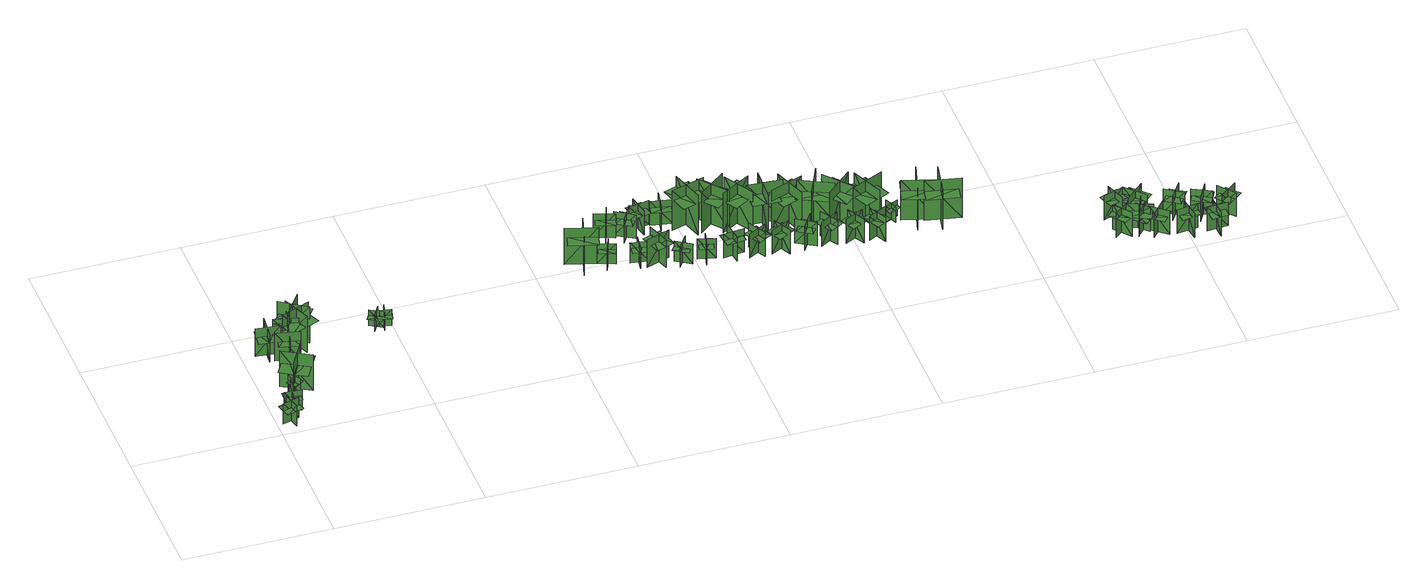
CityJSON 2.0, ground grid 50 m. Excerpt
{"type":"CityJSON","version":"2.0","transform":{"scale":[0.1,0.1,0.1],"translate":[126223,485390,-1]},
"CityObjects":{
"tree1":{"type":"SolitaryVegetationObject","geometry":[{"type":"MultiSurface","lod":"1","boundaries":[[[0,1,2]],[[0,2,3]],[[4,5,6]],[[4,6,7]],[[8,9,10]],[[8,10,11]],[[8,9,12]],[[8,12,13]]]}]},
"tree2":{"type":"SolitaryVegetationObject","geometry":[{"type":"MultiSurface","lod":"1","boundaries":[[[14,15,16]],[[14,16,17]],[[18,19,20]],[[18,20,21]],[[22,23,24]],[[22,24,25]],[[22,26,27]],[[22,27,23]]]}]},
"tree3":{"type":"SolitaryVegetationObject","geometry":[{"type":"MultiSurface","lod":"1","boundaries":[[[28,29,30]],[[28,30,31]],[[32,33,34]],[[32,34,35]],[[36,37,38]],[[36,38,39]],[[36,39,40]],[[36,40,41]]]}]},
"tree4":{"type":"SolitaryVegetationObject","geometry":[{"type":"MultiSurface","lod":"1","boundaries":[[[42,43,44]],[[42,44,45]],[[46,47,48]],[[46,48,49]],[[50,51,52]],[[50,52,53]],[[50,51,54]],[[50,54,55]]]}]},
"tree5":{"type":"SolitaryVegetationObject","geometry":[{"type":"MultiSurface","lod":"1","boundaries":[[[56,57,58]],[[56,58,59]],[[60,61,62]],[[60,62,63]],[[64,65,66]],[[64,66,67]],[[64,67,68]],[[64,68,69]]]}]},
"tree6":{"type":"SolitaryVegetationObject","geometry":[{"type":"MultiSurface","lod":"1","boundaries":[[[70,71,72]],[[70,72,73]],[[74,75,76]],[[74,76,77]],[[78,79,80]],[[78,80,81]],[[78,81,82]],[[78,82,83]]]}]},
"tree7":{"type":"SolitaryVegetationObject","geometry":[{"type":"MultiSurface","lod":"1","boundaries":[[[84,85,86]],[[84,86,87]],[[88,89,90]],[[88,90,91]],[[92,93,94]],[[92,94,95]],[[92,95,96]],[[92,96,97]]]}]},
"tree8":{"type":"SolitaryVegetationObject","geometry":[{"type":"MultiSurface","lod":"1","boundaries":[[[98,99,100]],[[98,100,101]],[[102,103,104]],[[102,104,105]],[[106,107,108]],[[106,108,109]],[[106,107,110]],[[106,110,111]]]}]},
"tree9":{"type":"SolitaryVegetationObject","geometry":[{"type":"MultiSurface","lod":"1","boundaries":[[[112,113,114]],[[112,114,115]],[[116,117,118]],[[116,118,119]],[[120,121,122]],[[120,122,123]],[[120,121,124]],[[120,124,125]]]}]},
"tree10":{"type":"SolitaryVegetationObject","geometry":[{"type":"MultiSurface","lod":"1","boundaries":[[[126,127,128]],[[126,128,129]],[[130,131,132]],[[130,132,133]],[[134,135,136]],[[134,136,137]],[[134,135,138]],[[134,138,139]]]}]},
"tree11":{"type":"SolitaryVegetationObject","geometry":[{"type":"MultiSurface","lod":"1","boundaries":[[[140,141,142]],[[140,142,143]],[[144,145,146]],[[144,146,147]],[[148,149,150]],[[148,150,151]],[[148,149,152]],[[148,152,153]]]}]},
"tree12":{"type":"SolitaryVegetationObject","geometry":[{"type":"MultiSurface","lod":"1","boundaries":[[[154,155,156]],[[154,156,157]],[[158,159,160]],[[158,160,161]],[[162,163,164]],[[162,164,165]],[[162,166,167]],[[162,167,163]]]}]},
"tree13":{"type":"SolitaryVegetationObject","geometry":[{"type":"MultiSurface","lod":"1","boundaries":[[[168,169,170]],[[168,170,171]],[[172,173,174]],[[172,174,175]],[[176,177,178]],[[176,178,179]],[[176,180,181]],[[176,181,177]]]}]},
"tree14":{"type":"SolitaryVegetationObject","geometry":[{"type":"MultiSurface","lod":"1","boundaries":[[[182,183,184]],[[182,184,185]],[[186,187,188]],[[186,188,189]],[[190,191,192]],[[190,192,193]],[[190,194,195]],[[190,195,191]]]}]},
"tree15":{"type":"SolitaryVegetationObject","geometry":[{"type":"MultiSurface","lod":"1","boundaries":[[[196,197,198]],[[196,198,199]],[[200,201,202]],[[200,202,203]],[[204,205,206]],[[204,206,207]],[[204,208,209]],[[204,209,205]]]}]},
"tree16":{"type":"SolitaryVegetationObject","geometry":[{"type":"MultiSurface","lod":"1","boundaries":[[[210,211,212]],[[210,212,213]],[[214,215,216]],[[214,216,217]],[[218,219,220]],[[218,220,221]],[[218,222,223]],[[218,223,219]]]}]},
"tree17":{"type":"SolitaryVegetationObject","geometry":[{"type":"MultiSurface","lod":"1","boundaries":[[[224,225,226]],[[224,226,227]],[[228,229,230]],[[228,230,231]],[[232,233,234]],[[232,234,235]],[[232,236,237]],[[232,237,233]]]}]},
"tree18":{"type":"SolitaryVegetationObject","geometry":[{"type":"MultiSurface","lod":"1","boundaries":[[[238,239,240]],[[238,240,241]],[[242,243,244]],[[242,244,245]],[[246,247,248]],[[246,248,249]],[[246,250,251]],[[246,251,247]]]}]},
"tree19":{"type":"SolitaryVegetationObject","geometry":[{"type":"MultiSurface","lod":"1","boundaries":[[[252,253,254]],[[252,254,255]],[[256,257,258]],[[256,258,259]],[[260,261,262]],[[260,262,263]],[[260,264,265]],[[260,265,261]]]}]},
"tree20":{"type":"SolitaryVegetationObject","geometry":[{"type":"MultiSurface","lod":"1","boundaries":[[[266,267,268]],[[266,268,269]],[[270,271,272]],[[270,272,273]],[[274,275,276]],[[274,276,277]],[[274,278,279]],[[274,279,275]]]}]},
"tree21":{"type":"SolitaryVegetationObject","geometry":[{"type":"MultiSurface","lod":"1","boundaries":[[[280,281,282]],[[280,282,283]],[[284,285,286]],[[284,286,287]],[[288,289,290]],[[288,290,291]],[[288,292,293]],[[288,293,289]]]}]},
"tree22":{"type":"SolitaryVegetationObject","geometry":[{"type":"MultiSurface","lod":"1","boundaries":[[[294,295,296]],[[294,296,297]],[[298,299,300]],[[298,300,301]],[[302,303,304]],[[302,304,305]],[[302,306,307]],[[302,307,303]]]}]},
"tree23":{"type":"SolitaryVegetationObject","geometry":[{"type":"MultiSurface","lod":"1","boundaries":[[[308,309,310]],[[308,310,311]],[[312,313,314]],[[312,314,315]],[[316,317,318]],[[316,318,319]],[[316,320,321]],[[316,321,317]]]}]},
"tree24":{"type":"SolitaryVegetationObject","geometry":[{"type":"MultiSurface","lod":"1","boundaries":[[[322,323,324]],[[322,324,325]],[[326,327,328]],[[326,328,329]],[[330,331,332]],[[330,332,333]],[[330,334,335]],[[330,335,331]]]}]},
"tree25":{"type":"SolitaryVegetationObject","geometry":[{"type":"MultiSurface","lod":"1","boundaries":[[[336,337,338]],[[336,338,339]],[[340,341,342]],[[340,342,343]],[[344,345,346]],[[344,346,347]],[[344,348,349]],[[344,349,345]]]}]},
"tree26":{"type":"SolitaryVegetationObject","geometry":[{"type":"MultiSurface","lod":"1","boundaries":[[[350,351,352]],[[350,352,353]],[[354,355,356]],[[354,356,357]],[[358,359,360]],[[358,360,361]],[[358,362,363]],[[358,363,359]]]}]},
"tree27":{"type":"SolitaryVegetationObject","geometry":[{"type":"MultiSurface","lod":"1","boundaries":[[[364,365,366]],[[364,366,367]],[[368,369,370]],[[368,370,371]],[[372,373,374]],[[372,374,375]],[[372,376,377]],[[372,377,373]]]}]},
"tree28":{"type":"SolitaryVegetationObject","geometry":[{"type":"MultiSurface","lod":"1","boundaries":[[[378,379,380]],[[378,380,381]],[[382,383,384]],[[382,384,385]],[[386,387,388]],[[386,388,389]],[[386,390,391]],[[386,391,387]]]}]},
"tree29":{"type":"SolitaryVegetationObject","geometry":[{"type":"MultiSurface","lod":"1","boundaries":[[[392,393,394]],[[392,394,395]],[[396,397,398]],[[396,398,399]],[[400,401,402]],[[400,402,403]],[[400,404,405]],[[400,405,401]]]}]},
"tree30":{"type":"SolitaryVegetationObject","geometry":[{"type":"MultiSurface","lod":"1","boundaries":[[[406,407,408]],[[406,408,409]],[[410,411,412]],[[410,412,413]],[[414,415,416]],[[414,416,417]],[[414,418,419]],[[414,419,415]]]}]},
"tree31":{"type":"SolitaryVegetationObject","geometry":[{"type":"MultiSurface","lod":"1","boundaries":[[[420,421,422]],[[420,422,423]],[[424,425,426]],[[424,426,427]],[[428,429,430]],[[428,430,431]],[[428,432,433]],[[428,433,429]]]}]},
"tree32":{"type":"SolitaryVegetationObject","geometry":[{"type":"MultiSurface","lod":"1","boundaries":[[[434,435,436]],[[434,436,437]],[[438,439,440]],[[438,440,441]],[[442,443,444]],[[442,444,445]],[[442,446,447]],[[442,447,443]]]}]},
"tree33":{"type":"SolitaryVegetationObject","geometry":[{"type":"MultiSurface","lod":"1","boundaries":[[[448,449,450]],[[448,450,451]],[[452,453,454]],[[452,454,455]],[[456,457,458]],[[456,458,459]],[[456,460,461]],[[456,461,457]]]}]},
"tree34":{"type":"SolitaryVegetationObject","geometry":[{"type":"MultiSurface","lod":"1","boundaries":[[[462,463,464]],[[462,464,465]],[[466,467,468]],[[466,468,469]],[[470,471,472]],[[470,472,473]],[[470,474,475]],[[470,475,471]]]}]},
"tree35":{"type":"SolitaryVegetationObject","geometry":[{"type":"MultiSurface","lod":"1","boundaries":[[[476,477,478]],[[476,478,479]],[[480,481,482]],[[480,482,483]],[[484,485,486]],[[484,486,487]],[[484,488,489]],[[484,489,485]]]}]},
"tree36":{"type":"SolitaryVegetationObject","geometry":[{"type":"MultiSurface","lod":"1","boundaries":[[[490,491,492]],[[490,492,493]],[[494,495,496]],[[494,496,497]],[[498,499,500]],[[498,500,501]],[[498,502,503]],[[498,503,499]]]}]},
"tree37":{"type":"SolitaryVegetationObject","geometry":[{"type":"MultiSurface","lod":"1","boundaries":[[[504,505,506]],[[504,506,507]],[[508,509,510]],[[508,510,511]],[[512,513,514]],[[512,514,515]],[[512,516,517]],[[512,517,513]]]}]},
"tree38":{"type":"SolitaryVegetationObject","geometry":[{"type":"MultiSurface","lod":"1","boundaries":[[[518,519,520]],[[518,520,521]],[[522,523,524]],[[522,524,525]],[[526,527,528]],[[526,528,529]],[[526,530,531]],[[526,531,527]]]}]},
"tree39":{"type":"SolitaryVegetationObject","geometry":[{"type":"MultiSurface","lod":"1","boundaries":[[[532,533,534]],[[532,534,535]],[[536,537,538]],[[536,538,539]],[[540,541,542]],[[540,542,543]],[[540,544,545]],[[540,545,541]]]}]},
"tree40":{"type":"SolitaryVegetationObject","geometry":[{"type":"MultiSurface","lod":"1","boundaries":[[[546,547,548]],[[546,548,549]],[[550,551,552]],[[550,552,553]],[[554,555,556]],[[554,556,557]],[[554,558,559]],[[554,559,555]]]}]},
"tree41":{"type":"SolitaryVegetationObject","geometry":[{"type":"MultiSurface","lod":"1","boundaries":[[[560,561,562]],[[560,562,563]],[[564,565,566]],[[564,566,567]],[[568,569,570]],[[568,570,571]],[[568,572,573]],[[568,573,569]]]}]},
"tree42":{"type":"SolitaryVegetationObject","geometry":[{"type":"MultiSurface","lod":"1","boundaries":[[[574,575,576]],[[574,576,577]],[[578,579,580]],[[578,580,581]],[[582,583,584]],[[582,584,585]],[[582,585,586]],[[582,586,587]]]}]},
"tree43":{"type":"SolitaryVegetationObject","geometry":[{"type":"MultiSurface","lod":"1","boundaries":[[[588,589,590]],[[588,590,591]],[[592,593,594]],[[592,594,595]],[[596,597,593]],[[596,593,592]],[[598,599,589]],[[598,589,588]],[[588,589,600]],[[588,600,601]],[[588,602,603]],[[588,603,589]]]}]},
"tree44":{"type":"SolitaryVegetationObject","geometry":[{"type":"MultiSurface","lod":"1","boundaries":[[[604,605,606]],[[604,606,607]],[[608,609,610]],[[608,610,611]],[[612,613,614]],[[612,614,615]],[[612,615,616]],[[612,616,617]]]}]},
"tree45":{"type":"SolitaryVegetationObject","geometry":[{"type":"MultiSurface","lod":"1","boundaries":[[[618,619,620]],[[618,620,621]],[[622,623,624]],[[622,624,625]],[[626,627,628]],[[626,628,629]],[[626,630,631]],[[626,631,627]]]}]},
"tree46":{"type":"SolitaryVegetationObject","geometry":[{"type":"MultiSurface","lod":"1","boundaries":[[[632,633,634]],[[632,634,635]],[[636,637,638]],[[636,638,639]],[[640,641,642]],[[640,642,643]],[[640,644,645]],[[640,645,641]]]}]},
"tree47":{"type":"SolitaryVegetationObject","geometry":[{"type":"MultiSurface","lod":"1","boundaries":[[[646,647,648]],[[646,648,649]],[[650,651,652]],[[650,652,653]],[[654,655,656]],[[654,656,657]],[[654,658,659]],[[654,659,655]]]}]},
"tree48":{"type":"SolitaryVegetationObject","geometry":[{"type":"MultiSurface","lod":"1","boundaries":[[[660,661,662]],[[660,662,663]],[[664,665,666]],[[664,666,667]],[[668,669,670]],[[668,670,671]],[[668,672,673]],[[668,673,669]]]}]},
"tree49":{"type":"SolitaryVegetationObject","geometry":[{"type":"MultiSurface","lod":"1","boundaries":[[[674,675,676]],[[674,676,677]],[[678,679,680]],[[678,680,681]],[[682,683,684]],[[682,684,685]],[[682,686,687]],[[682,687,683]]]}]},
"tree50":{"type":"SolitaryVegetationObject","geometry":[{"type":"MultiSurface","lod":"1","boundaries":[[[688,689,690]],[[688,690,691]],[[692,693,694]],[[692,694,695]],[[696,697,698]],[[696,698,699]],[[696,700,701]],[[696,701,697]]]}]}
},
"vertices":[
[70,50,22],[13,35,22],[13,35,101],[70,50,101],[35,70,22],[51,13,22],[51,13,101],[35,70,101],[70,52,75],[13,37,75],[21,8,75],[77,24,75],[7,60,75],[63,75,75],
[92,85,22],[34,89,22],[34,89,101],[92,85,101],[62,120,22],[57,61,22],[57,61,101],[62,120,101],[87,85,80],[34,89,80],[32,66,80],[86,62,80],[89,109,80],[35,113,80],
[107,146,20],[79,182,20],[79,182,97],[107,146,97],[110,176,20],[110,176,97],[75,148,97],[75,148,20],[109,175,73],[98,190,73],[69,167,73],[80,153,73],[92,138,73],[121,160,73],
[88,155,16],[141,246,16],[141,246,157],[88,155,157],[158,173,16],[66,226,16],[66,226,157],[158,173,157],[91,153,110],[144,245,110],[99,271,110],[45,180,110],[181,223,110],[128,132,110],
[42,396,15],[123,388,15],[123,388,124],[42,396,124],[76,356,15],[76,356,124],[84,437,124],[84,437,15],[76,356,90],[109,352,90],[116,417,90],[82,420,90],[48,424,90],[42,359,90],
[172,336,16],[93,354,16],[93,354,125],[172,336,125],[144,380,16],[144,380,125],[126,301,125],[126,301,16],[144,380,91],[111,388,91],[96,324,91],[129,317,91],[162,309,91],[178,372,91],
[189,406,15],[110,426,15],[110,426,123],[189,406,123],[162,451,15],[162,451,123],[143,372,123],[143,372,15],[162,451,89],[129,459,89],[114,396,89],[147,388,89],[180,380,89],[195,443,89],
[231,438,12],[133,399,12],[133,399,153],[231,438,153],[165,466,12],[204,368,12],[204,368,153],[165,466,153],[230,441,106],[131,403,106],[151,353,106],[249,392,106],[116,442,106],[214,481,106],
[210,484,12],[150,397,12],[150,397,153],[210,484,153],[139,471,12],[227,411,12],[227,411,153],[139,471,153],[207,486,106],[148,399,106],[191,369,106],[251,456,106],[112,423,106],[172,510,106],
[459,382,37],[418,406,37],[418,406,99],[459,382,99],[451,413,37],[427,372,37],[427,372,99],[451,413,99],[460,383,78],[419,407,78],[407,387,78],[448,363,78],[429,424,78],[469,400,78],
[440,390,40],[486,380,40],[486,380,103],[440,390,103],[457,363,40],[468,409,40],[468,409,103],[457,363,103],[440,389,82],[486,378,82],[491,401,82],[445,412,82],[481,360,82],[436,370,82],
[1106,542,8],[1209,513,8],[1209,513,149],[1106,542,149],[1148,469,8],[1177,571,8],[1177,571,149],[1148,469,149],[1115,540,113],[1209,513,113],[1220,553,113],[1127,580,113],[1103,499,113],[1197,473,113],
[1204,512,9],[1259,491,9],[1259,491,87],[1204,512,87],[1223,469,9],[1244,524,9],[1244,524,87],[1223,469,87],[1209,510,67],[1259,491,67],[1267,512,67],[1217,532,67],[1200,488,67],[1251,469,67],
[1232,634,14],[1299,611,14],[1299,611,108],[1232,634,108],[1257,584,14],[1280,651,14],[1280,651,108],[1257,584,108],[1238,632,84],[1299,611,84],[1308,637,84],[1247,658,84],[1229,606,84],[1290,584,84],
[1324,445,9],[1333,503,9],[1333,503,88],[1324,445,88],[1362,472,9],[1303,482,9],[1303,482,88],[1362,472,88],[1325,450,67],[1333,503,67],[1310,507,67],[1302,454,67],[1348,446,67],[1357,499,67],
[1351,638,14],[1314,577,14],[1314,577,108],[1351,638,108],[1297,625,14],[1357,587,14],[1357,587,108],[1297,625,108],[1348,632,84],[1314,577,84],[1338,563,84],[1372,618,84],[1324,647,84],[1290,592,84],
[1375,504,8],[1402,425,8],[1402,425,117],[1375,504,117],[1346,445,8],[1425,472,8],[1425,472,117],[1346,445,117],[1377,497,89],[1402,425,89],[1432,436,89],[1408,508,89],[1346,486,89],[1371,415,89],
[1386,594,16],[1372,664,16],[1372,664,110],[1386,594,110],[1417,641,16],[1348,627,16],[1348,627,110],[1417,641,110],[1385,600,86],[1372,664,86],[1345,658,86],[1358,594,86],[1413,606,86],[1400,669,86],
[1486,417,8],[1437,450,8],[1437,450,87],[1486,417,87],[1477,463,8],[1444,414,8],[1444,414,87],[1477,463,87],[1482,420,66],[1437,450,66],[1424,431,66],[1469,401,66],[1495,439,66],[1450,469,66],
[1488,620,17],[1418,633,17],[1418,633,111],[1488,620,111],[1456,666,17],[1443,596,17],[1443,596,111],[1456,666,111],[1482,621,87],[1418,633,87],[1413,605,87],[1477,593,87],[1487,648,87],[1423,660,87],
[1525,398,8],[1540,455,8],[1540,455,86],[1525,398,86],[1565,421,8],[1508,436,8],[1508,436,86],[1565,421,86],[1526,402,66],[1540,455,66],[1517,461,66],[1504,408,66],[1549,396,66],[1563,449,66],
[1545,541,15],[1512,654,15],[1512,654,171],[1545,541,171],[1589,623,15],[1476,590,15],[1476,590,171],[1589,623,171],[1542,551,131],[1512,654,131],[1467,641,131],[1497,538,131],[1587,564,131],[1556,668,131],
[1657,421,9],[1586,413,9],[1586,413,103],[1657,421,103],[1613,456,9],[1621,385,9],[1621,385,103],[1613,456,103],[1651,421,78],[1586,413,78],[1590,385,78],[1654,393,78],[1648,448,78],[1583,441,78],
[1644,532,14],[1569,623,14],[1569,623,171],[1644,532,171],[1652,625,14],[1561,550,14],[1561,550,171],[1652,625,171],[1638,540,131],[1569,623,131],[1533,593,131],[1602,510,131],[1674,569,131],[1605,653,131],
[1678,441,10],[1712,378,10],[1712,378,104],[1678,441,104],[1663,387,10],[1725,421,10],[1725,421,104],[1663,387,104],[1681,435,79],[1712,378,79],[1737,392,79],[1706,449,79],[1657,422,79],[1688,365,79],
[1623,526,15],[1724,586,15],[1724,586,171],[1623,526,171],[1713,504,15],[1653,605,15],[1653,605,171],[1713,504,171],[1631,531,131],[1724,586,131],[1701,627,131],[1608,571,131],[1655,491,131],[1748,546,131],
[1736,383,10],[1800,415,10],[1800,415,104],[1736,383,104],[1790,366,10],[1758,429,10],[1758,429,104],[1790,366,104],[1742,386,80],[1800,415,80],[1787,440,80],[1729,411,80],[1755,361,80],[1812,391,80],
[1752,471,15],[1758,589,15],[1758,589,172],[1752,471,172],[1821,535,15],[1703,540,15],[1703,540,172],[1821,535,172],[1753,482,131],[1758,589,131],[1711,592,131],[1706,484,131],[1799,479,131],[1805,587,131],
[1876,427,10],[1838,368,10],[1838,368,104],[1876,427,104],[1821,415,10],[1881,377,10],[1881,377,104],[1821,415,104],[1872,422,80],[1838,368,80],[1861,353,80],[1896,407,80],[1849,437,80],[1814,383,80],
[1771,491,15],[1881,533,15],[1881,533,172],[1771,491,172],[1856,453,15],[1815,564,15],[1815,564,172],[1856,453,172],[1780,495,131],[1881,533,131],[1865,576,131],[1764,539,131],[1796,451,131],[1898,489,131],
[1907,423,12],[1944,362,12],[1944,362,106],[1907,423,106],[1894,368,12],[1955,405,12],[1955,405,106],[1894,368,106],[1910,418,81],[1944,362,81],[1968,377,81],[1934,432,81],[1886,403,81],[1920,348,81],
[1968,465,16],[1861,515,16],[1861,515,173],[1968,465,173],[1935,553,16],[1886,446,16],[1886,446,173],[1935,553,173],[1959,470,132],[1861,515,132],[1841,473,132],[1939,427,132],[1978,512,132],[1880,557,132],
[1970,357,13],[2033,390,13],[2033,390,107],[1970,357,107],[2024,341,13],[1991,404,13],[1991,404,107],[2024,341,107],[1975,360,82],[2033,390,82],[2020,415,82],[1963,385,82],[1988,335,82],[2046,365,82],
[1943,518,16],[2021,429,16],[2021,429,173],[1943,518,173],[1938,425,16],[2026,503,16],[2026,503,173],[1938,425,173],[1950,511,133],[2021,429,133],[2056,460,133],[1985,541,133],[1915,480,133],[1986,399,133],
[2091,328,13],[2058,391,13],[2058,391,107],[2091,328,107],[2107,382,13],[2044,348,13],[2044,348,107],[2107,382,107],[2088,333,83],[2058,391,83],[2033,378,83],[2063,320,83],[2113,346,83],[2082,404,83],
[2090,384,16],[2042,492,16],[2042,492,173],[2090,384,173],[2123,472,16],[2015,423,16],[2015,423,173],[2123,472,173],[2086,393,132],[2042,492,132],[1999,473,132],[2044,374,132],[2129,413,132],[2084,511,132],
[2163,431,19],[2120,412,19],[2120,412,82],[2163,431,82],[2129,444,19],[2148,401,19],[2148,401,82],[2129,444,82],[2160,429,65],[2120,412,65],[2128,395,65],[2167,412,65],[2152,446,65],[2113,429,65],
[2280,380,16],[2167,412,16],[2167,412,172],[2280,380,172],[2234,461,16],[2202,347,16],[2202,347,172],[2234,461,172],[2271,383,132],[2167,412,132],[2154,367,132],[2258,338,132],[2283,428,132],[2179,457,132],
[2352,362,17],[2236,385,17],[2236,385,173],[2352,362,173],[2299,440,17],[2276,324,17],[2276,324,173],[2299,440,173],[2342,364,133],[2236,385,133],[2227,339,133],[2333,318,133],[2351,410,133],[2245,431,133],
[2827,112,10],[2782,167,10],[2782,167,104],[2827,112,104],[2832,168,10],[2778,123,10],[2778,123,104],[2832,168,104],[2824,117,80],[2782,167,80],[2761,149,80],[2802,99,80],[2845,135,80],[2804,185,80],
[2768,207,19],[2834,231,19],[2834,231,113],[2768,207,113],[2818,184,19],[2795,250,19],[2795,250,113],[2818,184,113],[2773,209,88],[2834,231,88],[2825,257,88],[2764,236,88],[2783,183,88],[2844,205,88],
[2846,100,14],[2878,180,14],[2878,180,107],[2846,100,107],[2902,125,14],[2822,157,14],[2822,157,107],[2902,125,107],[2899,126,81],[2913,161,81],[2840,191,81],[2826,156,81],[2811,121,81],[2884,91,81],
[2851,149,61],[2887,113,61],[2906,132,61],[2870,168,61],[2887,150,61],[2851,114,61],[2853,112,108],[2889,148,108],[2889,148,14],[2853,112,14],[2850,148,14],[2886,112,14],[2887,113,108],[2851,149,108],[2833,131,61],[2869,95,61],
[2835,174,18],[2898,233,18],[2898,233,111],[2835,174,111],[2897,173,18],[2838,236,18],[2838,236,111],[2897,173,111],[2894,176,85],[2922,202,85],[2867,259,85],[2840,233,85],[2813,207,85],[2867,150,85],
[2942,84,9],[2887,129,9],[2887,129,103],[2942,84,103],[2936,139,9],[2891,85,9],[2891,85,103],[2936,139,103],[2937,87,78],[2887,129,78],[2870,107,78],[2919,66,78],[2955,109,78],[2905,150,78],
[2963,74,15],[3033,84,15],[3033,84,109],[2963,74,109],[3008,40,15],[2998,110,15],[2998,110,109],[3008,40,109],[2969,74,85],[3033,84,85],[3029,111,85],[2965,102,85],[2973,47,85],[3037,56,85],
[3008,197,19],[2969,138,19],[2969,138,113],[3008,197,113],[2953,185,19],[3012,146,19],[3012,146,113],[2953,185,113],[3004,192,89],[2969,138,89],[2992,122,89],[3028,177,89],[2981,207,89],[2945,153,89],
[3089,18,16],[3084,89,16],[3084,89,110],[3089,18,110],[3126,61,16],[3055,56,16],[3055,56,110],[3126,61,110],[3089,24,86],[3084,89,86],[3056,87,86],[3061,22,86],[3117,26,86],[3112,91,86],
[3034,157,19],[3096,124,19],[3096,124,113],[3034,157,113],[3050,104,19],[3084,166,19],[3084,166,113],[3050,104,113],[3039,155,89],[3096,124,89],[3109,149,89],[3052,179,89],[3026,130,89],[3083,99,89],
[3173,141,20],[3118,96,20],[3118,96,114],[3173,141,114],[3117,147,20],[3162,92,20],[3162,92,114],[3117,147,114],[3168,137,89],[3118,96,89],[3136,75,89],[3186,116,89],[3151,159,89],[3101,118,89]
]}
